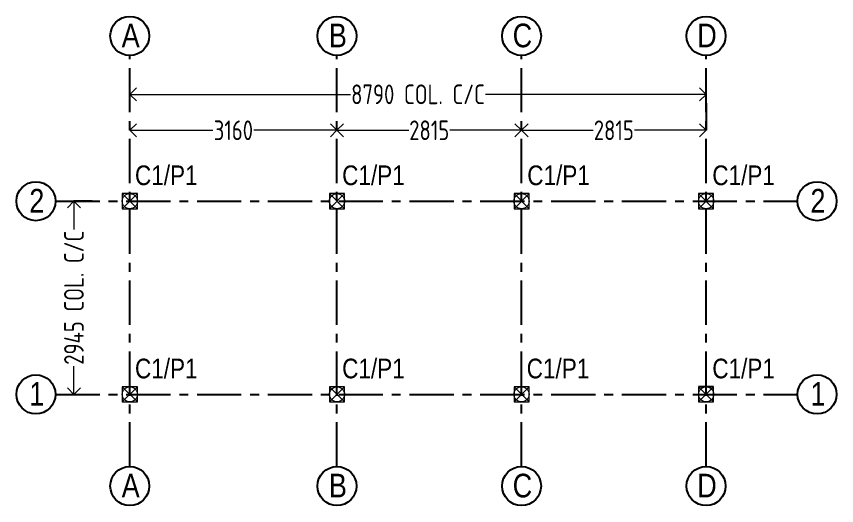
# Model space of a CAD drawing. Header units: inches. Extents: x -605 to 2991212, y -2872845 to 0.
# Drawn here: x 2304206 to 2316715, y -2833050 to -2825593 of the extents above; entities that cross this region are included whole.
import ezdxf

# ---------------------------------------------------------------- set-up
doc = ezdxf.new("R2010")
doc.units = ezdxf.units.IN
doc.header["$LTSCALE"] = 600
doc.header["$MEASUREMENT"] = 0
doc.linetypes.add('CENTER', pattern=[2, 1.25, -0.25, 0.25, -0.25])
for name, color, linetype, lineweight in [('DIM', 251, 'Continuous', 0), ('PV_TEXT_ROMANS', 7, 'Continuous', 0), ('rDIMension', 1, 'Continuous', 18), ('rRCC 2', 40, 'Continuous', 15)]:
    doc.layers.add(name, color=color, linetype=linetype, lineweight=lineweight)
doc.layers.add('SnT-CENTER2', color=8, linetype='CENTER')
doc.layers.add('SnT-ROAD', color=25, linetype='Continuous')
doc.styles.add('DIM', font='geniso.shx', dxfattribs={"width": 0.85})
doc.styles.add('J.P', font='ARIALN.TTF')
doc.dimstyles.new('ST-100', dxfattribs={"dimscale": 100, "dimtxt": 2.5, "dimasz": 2, "dimexe": 0.18, "dimexo": 0.0625, "dimgap": 0.2, "dimtad": 0, "dimdec": 0, "dimzin": 0, "dimdsep": 46, "dimtxsty": 'DIM', "dimblk": 'OPEN90', "dimcen": 0.09, "dimclrd": 256, "dimclrt": 7, "dimadec": 0, "dimazin": 0, "dimtfac": 1, "dimtdec": 0, "dimtofl": 0, "dimtmove": 0, "dimatfit": 3, "dimldrblk": 'OPEN90', "dimfxl": 1, "dimtolj": 1, "dimtzin": 0, "dimlwd": -1, "dimarcsym": 0})

# ---------------------------------------------------------------- blocks, each defined once
blk = doc.blocks.new('_Open90')
at = {"color": 0, "linetype": 'ByBlock', "lineweight": -2}
for p, q in [((0, 0), (-1, 0)), ((-0.5, 0.5), (0, 0)), ((0, 0), (-0.5, -0.5))]:
    blk.add_line(p, q, dxfattribs=at)
blk = doc.blocks.new('*D2570')
at = {"layer": 'Defpoints', "color": 0}
for p in [(2309095, -2827329), (2311910, -2827329), (2311910, -2827329)]:
    blk.add_point(p, dxfattribs=at)
at = {"layer": 'rDIMension', "color": 0, "linetype": 'ByBlock', "lineweight": -2}
for p, q in [((2309095, -2827329), (2309095, -2827329)), ((2311910, -2827329), (2311910, -2827329))]:
    blk.add_line(p, q, dxfattribs=at)
at = {"layer": 'rDIMension'}
for p, q in [((2309295, -2827329), (2310189, -2827329)), ((2311710, -2827329), (2310816, -2827329))]:
    blk.add_line(p, q, dxfattribs=at)
at = {"layer": 'rDIMension', "xscale": 200, "yscale": 200, "zscale": 200, "rotation": 180}
blk.add_blockref('_Open90', (2309095, -2827329), dxfattribs=at)
at = {"layer": 'rDIMension', "xscale": 200, "yscale": 200, "zscale": 200}
blk.add_blockref('_Open90', (2311910, -2827329), dxfattribs=at)
at = {"layer": 'rDIMension', "color": 7, "insert": (2310502, -2827329), "char_height": 300, "attachment_point": 5, "style": 'DIM'}
blk.add_mtext('\\A1;2815', dxfattribs=at)
blk = doc.blocks.new('*D2571')
at = {"layer": 'Defpoints', "color": 0}
for p in [(2314725, -2826914), (2311910, -2827329), (2314725, -2827329)]:
    blk.add_point(p, dxfattribs=at)
at = {"layer": 'rDIMension', "color": 0, "linetype": 'ByBlock', "lineweight": -2}
for p, q in [((2314725, -2826914), (2314725, -2827329)), ((2311910, -2827329), (2311910, -2827329))]:
    blk.add_line(p, q, dxfattribs=at)
at = {"layer": 'rDIMension'}
for p, q in [((2312110, -2827329), (2313004, -2827329)), ((2314525, -2827329), (2313631, -2827329))]:
    blk.add_line(p, q, dxfattribs=at)
at = {"layer": 'rDIMension', "xscale": 200, "yscale": 200, "zscale": 200, "rotation": 180}
blk.add_blockref('_Open90', (2311910, -2827329), dxfattribs=at)
at = {"layer": 'rDIMension', "xscale": 200, "yscale": 200, "zscale": 200}
blk.add_blockref('_Open90', (2314725, -2827329), dxfattribs=at)
at = {"layer": 'rDIMension', "color": 7, "insert": (2313317, -2827329), "char_height": 300, "attachment_point": 5, "style": 'DIM'}
blk.add_mtext('\\A1;2815', dxfattribs=at)
blk = doc.blocks.new('*D2572')
at = {"layer": 'Defpoints', "color": 0}
for p in [(2305935, -2826781), (2314725, -2826781), (2314725, -2826781)]:
    blk.add_point(p, dxfattribs=at)
at = {"layer": 'rDIMension', "color": 0, "linetype": 'ByBlock', "lineweight": -2}
for p, q in [((2305935, -2826781), (2305935, -2826781)), ((2314725, -2826781), (2314725, -2826781))]:
    blk.add_line(p, q, dxfattribs=at)
at = {"layer": 'rDIMension'}
for p, q in [((2306135, -2826781), (2309302, -2826781)), ((2314525, -2826781), (2311358, -2826781))]:
    blk.add_line(p, q, dxfattribs=at)
at = {"layer": 'rDIMension', "xscale": 200, "yscale": 200, "zscale": 200, "rotation": 180}
blk.add_blockref('_Open90', (2305935, -2826781), dxfattribs=at)
at = {"layer": 'rDIMension', "xscale": 200, "yscale": 200, "zscale": 200}
blk.add_blockref('_Open90', (2314725, -2826781), dxfattribs=at)
at = {"layer": 'rDIMension', "color": 7, "insert": (2310330, -2826781), "char_height": 300, "attachment_point": 5, "style": 'DIM'}
blk.add_mtext('\\A1;8790 COL. C/C', dxfattribs=at)
blk = doc.blocks.new('*D2573')
at = {"layer": 'Defpoints', "color": 0}
for p in [(2305359, -2828410), (2305083, -2831355), (2305083, -2831355)]:
    blk.add_point(p, dxfattribs=at)
at = {"layer": 'rDIMension', "color": 0, "linetype": 'ByBlock', "lineweight": -2}
for p, q in [((2305359, -2828410), (2305083, -2828410)), ((2305083, -2831355), (2305083, -2831355))]:
    blk.add_line(p, q, dxfattribs=at)
at = {"layer": 'rDIMension'}
for p, q in [((2305083, -2828610), (2305083, -2828842)), ((2305083, -2831155), (2305083, -2830923))]:
    blk.add_line(p, q, dxfattribs=at)
at = {"layer": 'rDIMension', "xscale": 200, "yscale": 200, "zscale": 200}
for p, rotation in [((2305083, -2828410), 90), ((2305083, -2831355), 270)]:
    blk.add_blockref('_Open90', p, dxfattribs=dict(at, rotation=rotation))
at = {"layer": 'rDIMension', "color": 7, "insert": (2305083, -2829882), "char_height": 300, "attachment_point": 5, "rotation": 90, "style": 'DIM'}
blk.add_mtext('\\A1;2945 COL. C/C', dxfattribs=at)
blk = doc.blocks.new('*D2575')
at = {"layer": 'Defpoints', "color": 0}
for p in [(2305935, -2827329), (2305935, -2827329), (2309095, -2827329)]:
    blk.add_point(p, dxfattribs=at)
at = {"layer": 'rDIMension', "color": 0, "linetype": 'ByBlock', "lineweight": -2}
for p, q in [((2305935, -2827329), (2305935, -2827329)), ((2309095, -2827329), (2309095, -2827329))]:
    blk.add_line(p, q, dxfattribs=at)
at = {"layer": 'rDIMension'}
for p, q in [((2306135, -2827329), (2307202, -2827329)), ((2308895, -2827329), (2307828, -2827329))]:
    blk.add_line(p, q, dxfattribs=at)
at = {"layer": 'rDIMension', "xscale": 200, "yscale": 200, "zscale": 200, "rotation": 180}
blk.add_blockref('_Open90', (2305935, -2827329), dxfattribs=at)
at = {"layer": 'rDIMension', "xscale": 200, "yscale": 200, "zscale": 200}
blk.add_blockref('_Open90', (2309095, -2827329), dxfattribs=at)
at = {"layer": 'rDIMension', "color": 7, "insert": (2307515, -2827329), "char_height": 300, "attachment_point": 5, "style": 'DIM'}
blk.add_mtext('\\A1;3160', dxfattribs=at)

msp = doc.modelspace()

# ---------------------------------------------------------------- linework, layer by layer
at = {"color": 1, "linetype": 'ByBlock'}
for centre in [(2305934.9, -2825890.8), (2309094.9, -2825890.8), (2311909.9, -2825890.8), (2314724.9, -2825890.8), (2304503.2, -2828410), (2316417.4, -2828410), (2304503.2, -2831354.6), (2316417.4, -2831354.6), (2305934.9, -2832752.4), (2309094.9, -2832752.4), (2311909.9, -2832752.4), (2314724.9, -2832752.4)]:
    msp.add_circle(centre, 297.7, dxfattribs=at)
at = {"layer": 'DIM', "color": 3, "linetype": 'ByBlock'}
for centre in [(2305935.1, -2828409.8), (2309095.1, -2828409.8), (2311909.9, -2828410), (2314725.1, -2828409.8), (2305935.1, -2831354.5), (2309095.1, -2831354.5), (2311909.9, -2831354.6), (2314725.1, -2831354.8)]:
    msp.add_circle(centre, 115, dxfattribs=at)
at = {"layer": 'rRCC 2', "color": 6}
for p, q in [((2306050.1, -2828294.8), (2305820.1, -2828524.8)), ((2306050.1, -2828524.8), (2305820.1, -2828294.8)), ((2309210.1, -2828294.8), (2308980.1, -2828524.8)), ((2309210.1, -2828524.8), (2308980.1, -2828294.8)), ((2312024.9, -2828295), (2311794.9, -2828525)), ((2312024.9, -2828525), (2311794.9, -2828295)), ((2314840.1, -2828294.8), (2314610.1, -2828524.8)), ((2314840.1, -2828524.8), (2314610.1, -2828294.8)), ((2306050.1, -2831239.5), (2305820.1, -2831469.5)), ((2306050.1, -2831469.5), (2305820.1, -2831239.5)), ((2309210.1, -2831239.5), (2308980.1, -2831469.5)), ((2309210.1, -2831469.5), (2308980.1, -2831239.5)), ((2312024.9, -2831239.6), (2311794.9, -2831469.6)), ((2312024.9, -2831469.6), (2311794.9, -2831239.6)), ((2314840.1, -2831239.8), (2314610.1, -2831469.8)), ((2314840.1, -2831469.8), (2314610.1, -2831239.8))]:
    msp.add_line(p, q, dxfattribs=at)
for points in [[(2306050.1, -2828294.8), (2305820.1, -2828294.8), (2305820.1, -2828524.8), (2306050.1, -2828524.8)], [(2309210.1, -2828294.8), (2308980.1, -2828294.8), (2308980.1, -2828524.8), (2309210.1, -2828524.8)], [(2312024.9, -2828295), (2311794.9, -2828295), (2311794.9, -2828525), (2312024.9, -2828525)], [(2314840.1, -2828294.8), (2314610.1, -2828294.8), (2314610.1, -2828524.8), (2314840.1, -2828524.8)], [(2306050.1, -2831239.5), (2305820.1, -2831239.5), (2305820.1, -2831469.5), (2306050.1, -2831469.5)], [(2309210.1, -2831239.5), (2308980.1, -2831239.5), (2308980.1, -2831469.5), (2309210.1, -2831469.5)], [(2312024.9, -2831239.6), (2311794.9, -2831239.6), (2311794.9, -2831469.6), (2312024.9, -2831469.6)], [(2314840.1, -2831239.8), (2314610.1, -2831239.8), (2314610.1, -2831469.8), (2314840.1, -2831469.8)]]:
    msp.add_lwpolyline(points, close=True, dxfattribs=at)
at = {"layer": 'SnT-CENTER2', "color": 6, "ltscale": 0.9}
for p, q in [((2305934.9, -2832454.7), (2305934.9, -2826188.5)), ((2309094.9, -2832454.7), (2309094.9, -2826188.5)), ((2311909.9, -2832454.7), (2311909.9, -2826188.5)), ((2314724.9, -2832454.7), (2314724.9, -2826188.5)), ((2304800.9, -2828410), (2316119.8, -2828410)), ((2304800.9, -2831354.6), (2316119.8, -2831354.6))]:
    msp.add_line(p, q, dxfattribs=at)
at = {"layer": 'SnT-ROAD', "color": 0, "linetype": 'ByBlock'}
msp.add_lwpolyline([(2314840.1, -2831239.8), (2314610.1, -2831239.8)], dxfattribs=at)

# ---------------------------------------------------------------- texts
at = {"layer": 'PV_TEXT_ROMANS', "attachment_point": 1, "style": 'J.P'}
for s, insert, char_height, width in [('\\pxqc;A', (2305575.7, -2825703.6), 360, 745.513), ('\\pxqc;B', (2308735.7, -2825703.6), 360, 745.513), ('\\pxqc;C', (2311550.7, -2825703.6), 360, 745.513), ('\\pxqc;D', (2314365.7, -2825703.6), 360, 745.513), ('\\pxqc;C1/P1', (2305293.1, -2827865.2), 300, 2396.759), ('\\pxqc;C1/P1', (2308453.1, -2827865.2), 300, 2396.759), ('\\pxqc;C1/P1', (2311276.2, -2827865.5), 300, 2396.759), ('\\pxqc;C1/P1', (2314098.5, -2827865.5), 300, 2396.759), ('\\pxqc;2', (2304143.9, -2828222.8), 360, 745.513), ('\\pxqc;2', (2316058.2, -2828222.8), 360, 745.513), ('\\pxqc;C1/P1', (2305293.1, -2830810.2), 300, 2396.759), ('\\pxqc;C1/P1', (2308453.1, -2830810.2), 300, 2396.759), ('\\pxqc;C1/P1', (2311267.7, -2830810.2), 300, 2396.759), ('\\pxqc;C1/P1', (2314098.5, -2830810.5), 300, 2396.759), ('\\pxqc;1', (2304143.9, -2831167.4), 360, 745.513), ('\\pxqc;1', (2316058.2, -2831167.4), 360, 745.513), ('\\pxqc;A', (2305575.7, -2832565.1), 360, 745.513), ('\\pxqc;B', (2308735.7, -2832565.1), 360, 745.513), ('\\pxqc;C', (2311550.7, -2832565.1), 360, 745.513), ('\\pxqc;D', (2314365.7, -2832565.1), 360, 745.513)]:
    msp.add_mtext(s, dxfattribs=dict(at, insert=insert, char_height=char_height, width=width))

# ---------------------------------------------------------------- dimensions: what is measured, and where the dimension line sits
at = {"layer": 'rDIMension', "color": 1, "linetype": 'ByBlock'}
dim = msp.add_linear_dim(base=(2314724.9, -2826781.2), p1=(2305934.9, -2826781.2), p2=(2314724.9, -2826781.2), text='<> COL. C/C', dimstyle='ST-100', override={"dimtxt": 3, "dimasz": 2, "dimexe": 0, "dimexo": 0, "dimblk": 'Open90', "dimtmove": 1, "dimfxl": 1.25, "dimtfillclr": 256, "dimarcsym": 2}, dxfattribs=at)
dim.commit()
dim.dimension.update_dxf_attribs({"geometry": '*D2572', "text_midpoint": (2310329.9, -2826781.2)})
for base, p1, p2, override, picture, middle in [((2314724.9, -2827329.2), (2311909.9, -2827329.2), (2314724.9, -2826914), {"dimtxt": 3, "dimasz": 2, "dimexe": 0, "dimexo": 0, "dimblk": 'Open90', "dimtmove": 1, "dimfxl": 1.25, "dimtfillclr": 256, "dimarcsym": 2}, '*D2571', (2313317.4, -2827329.2)), ((2305934.9, -2827329.2), (2309094.9, -2827329.2), (2305934.9, -2827329.2), {"dimtxt": 3, "dimexe": 0, "dimexo": 0, "dimblk": 'Open90', "dimtmove": 1, "dimfxl": 1.25, "dimtfillclr": 256, "dimarcsym": 2}, '*D2575', (2307514.9, -2827329.2)), ((2311909.9, -2827329.2), (2309094.9, -2827329.2), (2311909.9, -2827329.2), {"dimtxt": 3, "dimasz": 2, "dimexe": 0, "dimexo": 0, "dimblk": 'Open90', "dimtmove": 1, "dimfxl": 1.25, "dimtfillclr": 256, "dimarcsym": 2}, '*D2570', (2310502.4, -2827329.2))]:
    dim = msp.add_linear_dim(base=base, p1=p1, p2=p2, dimstyle='ST-100', override=override, dxfattribs=at)
    dim.commit()
    dim.dimension.update_dxf_attribs({"geometry": picture, "text_midpoint": middle})
dim = msp.add_linear_dim(base=(2305083.1, -2831354.6), p1=(2305359.3, -2828410), p2=(2305083.1, -2831354.6), angle=90, text='<> COL. C/C', dimstyle='ST-100', override={"dimtxt": 3, "dimexe": 0, "dimexo": 0, "dimblk": 'Open90', "dimtmove": 1, "dimfxl": 1.25, "dimtfillclr": 256, "dimarcsym": 2}, dxfattribs=at)
dim.commit()
dim.dimension.update_dxf_attribs({"geometry": '*D2573', "text_midpoint": (2305083.1, -2829882.3)})

doc.saveas('drawing.dxf')
